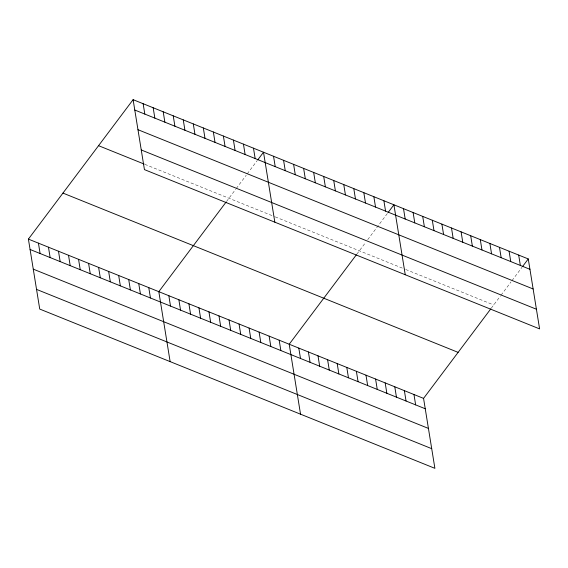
<?xml version="1.0" encoding="UTF-8"?>
<svg xmlns="http://www.w3.org/2000/svg" width="568" height="568" viewBox="0 0 568 568"><rect width="100%" height="100%" fill="white"/><g stroke="black" fill="none" stroke-linecap="round" stroke-linejoin="round"><path stroke-width="0.43" stroke-dasharray="2.84 2.13" d="M226.483 201.534L235.763 189.179M236.288 188.477L246.235 175.235M247.279 173.836L257.226 160.588M356.889 254.095L365.118 243.132M367.737 239.646L387.632 213.149M491.242 308.246L500.522 295.892M501.047 295.19L510.994 281.948M512.038 280.549L521.985 267.301M144.847 164.344L274.486 216.593M275.253 216.898L404.949 269.175M405.744 269.495L493.72 304.952"/><path stroke-width="0.85" d="M490.752 308.907L423.565 398.381L434.896 468.337L39.732 309.063L28.4 239.107L133.104 99.663L528.268 258.937L539.6 328.893L144.435 169.619L133.104 99.663M225.993 202.194L158.806 291.668L170.137 361.624M257.751 159.892L263.509 152.224L274.841 222.18M356.392 254.755L289.211 344.229L300.536 414.186M388.157 212.453L393.915 204.785L405.247 274.742M522.51 266.605L528.268 258.937M134.786 110.036L529.951 269.31M137.967 129.696L533.132 288.97M141.254 149.959L536.412 309.226M98.555 145.678L144.08 164.031M62.956 193.092L458.12 352.366M28.4 239.107L423.565 398.381M30.083 249.48L425.24 408.754M33.264 269.14L428.428 428.414M36.544 289.396L431.708 448.67M518.676 255.067L520.352 265.441M509.077 251.198L510.753 261.571M499.478 247.336L501.161 257.702M489.886 243.466L491.561 253.839M480.287 239.597L481.962 249.97M470.687 235.727L472.37 246.1M461.095 231.858L462.771 242.231M451.496 227.995L453.172 238.361M441.897 224.126L443.58 234.499M432.305 220.256L433.98 230.629M422.706 216.387L424.381 226.76M413.106 212.517L414.789 222.89M403.514 208.655L405.19 219.021M383.883 200.738L385.565 211.111M413.965 394.511L415.648 404.885M373.85 196.698L375.533 207.071M404.373 390.642L406.049 401.015M363.818 192.659L365.501 203.024M394.774 386.78L396.45 397.146M353.793 188.611L355.469 198.985M385.175 382.91L386.858 393.283M375.583 379.041L377.258 389.414M343.761 184.572L345.436 194.938M365.984 375.171L367.659 385.544M333.728 180.525L335.404 190.898M356.384 371.302L358.067 381.675M323.696 176.485L325.379 186.851M346.792 367.439L348.468 377.805M313.664 172.438L315.346 182.811M337.193 363.57L338.869 373.943M303.631 168.398L305.314 178.764M327.594 359.7L329.277 370.073M293.606 164.351L295.282 174.724M318.002 355.831L319.678 366.204M283.574 160.311L285.25 170.684M308.403 351.961L310.078 362.334M273.542 156.264L275.217 166.637M298.803 348.099L300.486 358.465M253.477 148.184L255.16 158.55M279.179 340.182L280.855 350.555M243.445 144.137L245.127 154.51M269.147 336.142L270.822 346.515M233.42 140.097L235.095 150.463M259.114 332.102L260.797 342.469M223.387 136.05L225.063 146.423M249.082 328.055L250.765 338.429M213.355 132.01L215.031 142.376M239.05 324.016L240.733 334.382M203.323 127.963L205.005 138.336M229.025 319.969L230.7 330.342M193.29 123.923L194.973 134.297M218.992 315.929L220.668 326.295M183.258 119.876L184.941 130.249M208.96 311.882L210.643 322.255M173.233 115.837L174.908 126.21M198.928 307.842L200.611 318.208M163.201 111.797L164.876 122.163M188.895 303.795L190.578 314.168M153.168 107.75L154.851 118.123M178.863 299.755L180.546 310.128M143.136 103.71L144.819 114.076M168.838 295.708L170.514 306.081M148.773 287.628L150.456 297.994M138.741 283.581L140.424 293.954M128.709 279.541L130.392 289.907M118.677 275.494L120.359 285.867M108.651 271.454L110.327 281.82M98.619 267.407L100.295 277.78M88.587 263.367L90.269 273.733M78.554 259.32L80.237 269.694M68.522 255.28L70.205 265.654M58.49 251.233L60.172 261.607M48.465 247.194L50.14 257.567M38.432 243.154L40.108 253.52"/></g></svg>
